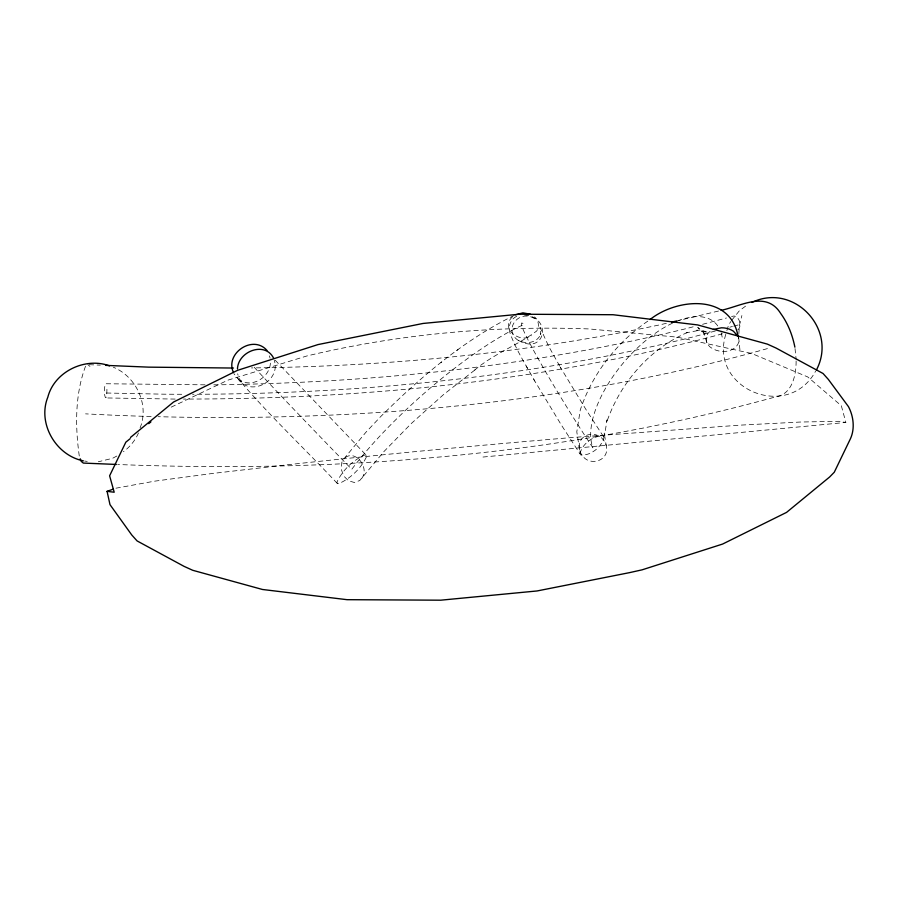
<?xml version="1.0" encoding="UTF-8"?>
<svg xmlns="http://www.w3.org/2000/svg" width="898" height="898" viewBox="0 0 898 898"><rect width="100%" height="100%" fill="white"/><g stroke="black" fill="none" stroke-linecap="round" stroke-linejoin="round"><path stroke-width="0.67" stroke-dasharray="4.49 3.37" d="M579.962 453.804C581.915 444.229 593.331 435.148 603.164 436.181L603.95 437.348C601.986 446.935 590.57 456.016 580.748 454.972L561.351 425.023L533.816 379.472M738.886 333.573L739.323 325.738L741.894 315.535M796.111 360.985C796.245 374.803 792.283 394.222 776.063 396.77C562.339 455.915 338.726 473.156 117.705 464.502M270.399 363.162C269.602 377.138 252.922 387.779 240.338 380.55L241.506 381.414L237.813 378.462C250.026 397.713 281.321 380.786 274.238 360.255M725.786 334.314C708.769 389.305 788.489 421.521 815.62 371.121M726.864 330.644L728.637 324.773L730.826 321.574M138.483 432.937C135.385 440.233 129.896 447.013 123.43 451.694M140.066 427.964C149.562 404.875 136.103 376.464 113.35 367.237M85.546 366.204C74.916 394.559 75.14 426.595 79.316 456.285M514.296 315.355C463.637 340.151 420.141 377.429 380.359 416.93L365.778 432.409L343.249 459.608L341.835 462.448L341.24 469.227L343.665 475.94L348.469 480.789L354.351 482.473L359.739 480.531L384.03 451.469L411.161 423.643L443.23 394.851L476.221 368.932L474.784 370.01C493.44 354.003 517.439 345.326 536.723 330.98C539.631 326.569 538.721 320.249 534.579 316.927M361.782 478.331C370.391 467.33 353.666 446.968 343.249 459.608M731.544 320.507L739.346 310.787L747.013 305.062M205.036 384.827L105.717 383.749C102.136 390.798 106.896 408.489 106.929 388.441M512.399 316.882C499.838 328.32 519.661 343.9 531.369 335.729M710.138 331.34C704.032 335.493 705.547 344.697 711.654 348.054A21.631 18.184 -17.8 0 0 723.575 351.432C730.983 351.814 741.22 345.999 738.38 337.446M456.611 350.68L458.036 349.603M440.929 362.556L441.85 361.872M647.806 321.136C616.578 342.441 592.119 374.096 580.254 410.072L576.797 431.837L579.625 450.201M516.653 316.332C510.491 319.082 507.864 326.805 510.019 332.99C516.047 349.996 526.116 365.239 534.703 381.01M116.83 456.038L112.587 458.294L98.286 461.785M737.864 329.746C742.915 326.199 738.515 313.11 731.578 316.624M171.226 407.142L227.924 380.146L306.847 355.978A1103.698 924.098 33.4 0 1 589.279 328.949L677.215 337.143L751.716 353.498L807.695 376.913L841.347 405.773L845.849 422.442L480.026 457.329M115.932 488.198L154.467 481.193L212.669 473.448L289.077 464.603A1103.698 85.344 -3.6 0 1 571.521 437.573L739.997 425.147L800.32 422.038L838.799 421.308L845.849 422.442M718.523 311.034L678.394 320.564M693.144 326.816L687.745 328.241C534.422 366.002 376.442 382.469 218.742 384.804L213.264 384.815M702.584 324.313L726.46 317.982M715.347 331.014L692.302 337.12A1343.543 658.088 7.5 0 1 192.576 394.278M729.883 327.164L732.442 326.479M733.733 326.142L738.852 324.784M722.497 333.809C547.073 381.033 364.779 399.127 183.45 399.06M666.361 323.325L658.346 325.155C524.623 353.251 387.992 366.429 251.44 367.922M175.177 399.082L105.751 397.937M106.514 393.01L163.537 394.177A1343.543 658.088 7.5 0 0 184.292 394.278M89.228 364.689L100.295 365.149M84.681 461.044L87.229 461.415M524.432 314.962C552.955 317.196 545.232 356.057 518.303 340.286C525.947 344.798 538.329 342.789 540.888 333.304L540.607 334.561L540.091 327.512L548.656 346.269L561.127 368.595L560.24 367.069L585.878 409.387L603.95 437.348M366.283 455.252L364.981 454.927C353.049 460.068 342.419 470.316 336.952 482.114L337.255 483.405L338.557 483.73C350.489 478.589 361.119 468.341 366.597 456.543L366.283 455.252L275.192 360.21M534.636 318.7C517.966 308.059 501.477 332.047 520.346 341.61M87.836 364.633L89.968 366.406M337.255 483.405C302.918 446.744 265.875 412.294 233.828 373.613M241.697 382.133L239.081 378.305L237.633 373.793M526.127 365.991L527.317 368.057M269.333 355.855L270.118 358.167M706.917 342.789L703.179 331.126L705.098 334.034L697.757 327.444L700.586 329.869L707.882 332.428L696.758 330.228L700.339 330.105L686.072 332.832L688.856 331.89C649.972 348.02 620.002 382.986 606.599 422.531L607.014 419.938L604.534 435.676L604.107 432.32L606.217 445.509M795.022 348.559L796.189 359.683M738.661 337.502L739.963 350.018M767.42 348.592A1380.473 696.163 8.4 0 1 158.093 416.694M151.145 416.515A1380.473 696.163 8.4 0 1 85.568 413.855M721.105 332.765A88.588 42.621 -49.5 0 1 722.508 339.612M672.434 323.19A88.588 42.621 -49.5 0 0 592.927 447.855A98.982 5.972 58.1 0 1 537.767 357.988A98.982 5.972 58.1 0 1 524.028 324.481A150.505 34.225 -41.4 0 0 351.769 469.328A109.623 1.336 46 0 1 254.011 367.001M677.474 321.001A88.588 42.621 -49.5 0 1 718.467 327.007M579.648 443.141L579.165 446.632A21.631 17.556 -9.1 0 0 583.161 456.633C590.267 465.624 607.059 461.224 606.678 449.079A21.631 17.556 -9.1 0 0 602.681 439.077C596.429 431.489 582.274 433.038 579.648 443.141"/><path stroke-width="1.35" d="M237.465 368.887C238.037 351.545 264.641 340.892 273.52 357.999M816.372 370.066C838.081 329.207 793.652 282.286 751.963 302.424M130.479 437.438L173.561 402.012L237.532 370.346L318.027 344.574L423.07 323.448L519.403 314.221L613.053 314.727L697.645 324.93L767.397 344.125L776.074 348.065L823.039 373.489L828.371 379.45L848.464 406.648C853.527 416.201 855.031 428.582 850.496 438.606L834.276 472.236L829.64 476.984L786.547 512.399L722.587 544.065L642.092 569.837L629.498 572.643L537.049 590.963L440.705 600.19L347.055 599.684L262.474 589.481L192.711 570.286L184.034 566.346L137.08 540.922L131.748 534.961L109.994 504.654L107.075 491.352L113.395 489.096M130.199 438.639L125.832 442.175L109.612 475.805L114.192 492.227L107.075 491.352M148.742 423.654L150.92 421.892M650.073 319.508C676.834 298.181 730.456 293.399 738.1 336.424L733.374 331.16A21.631 18.184 -17.8 0 0 721.442 327.792L713.371 329.431M515.452 314.794L522.939 312.863L530.55 314.244M721.206 310.326C741.49 306.016 766.32 290.402 780.732 313.514C787.995 323.482 792.463 335.122 794.887 347.167M671.715 322.09L677.058 320.867M233.491 368.045L148.72 367.147L105.829 365.374M116.325 464.446L83.29 463.076L81.157 461.303L80.236 458.788M109.567 365.879C85.175 356.82 54.351 371.66 47.83 397.163C37.222 423.429 55.968 455.466 83.402 460.865M267.02 350.501C253.079 334.202 224.68 353.296 233.435 372.457"/></g></svg>
